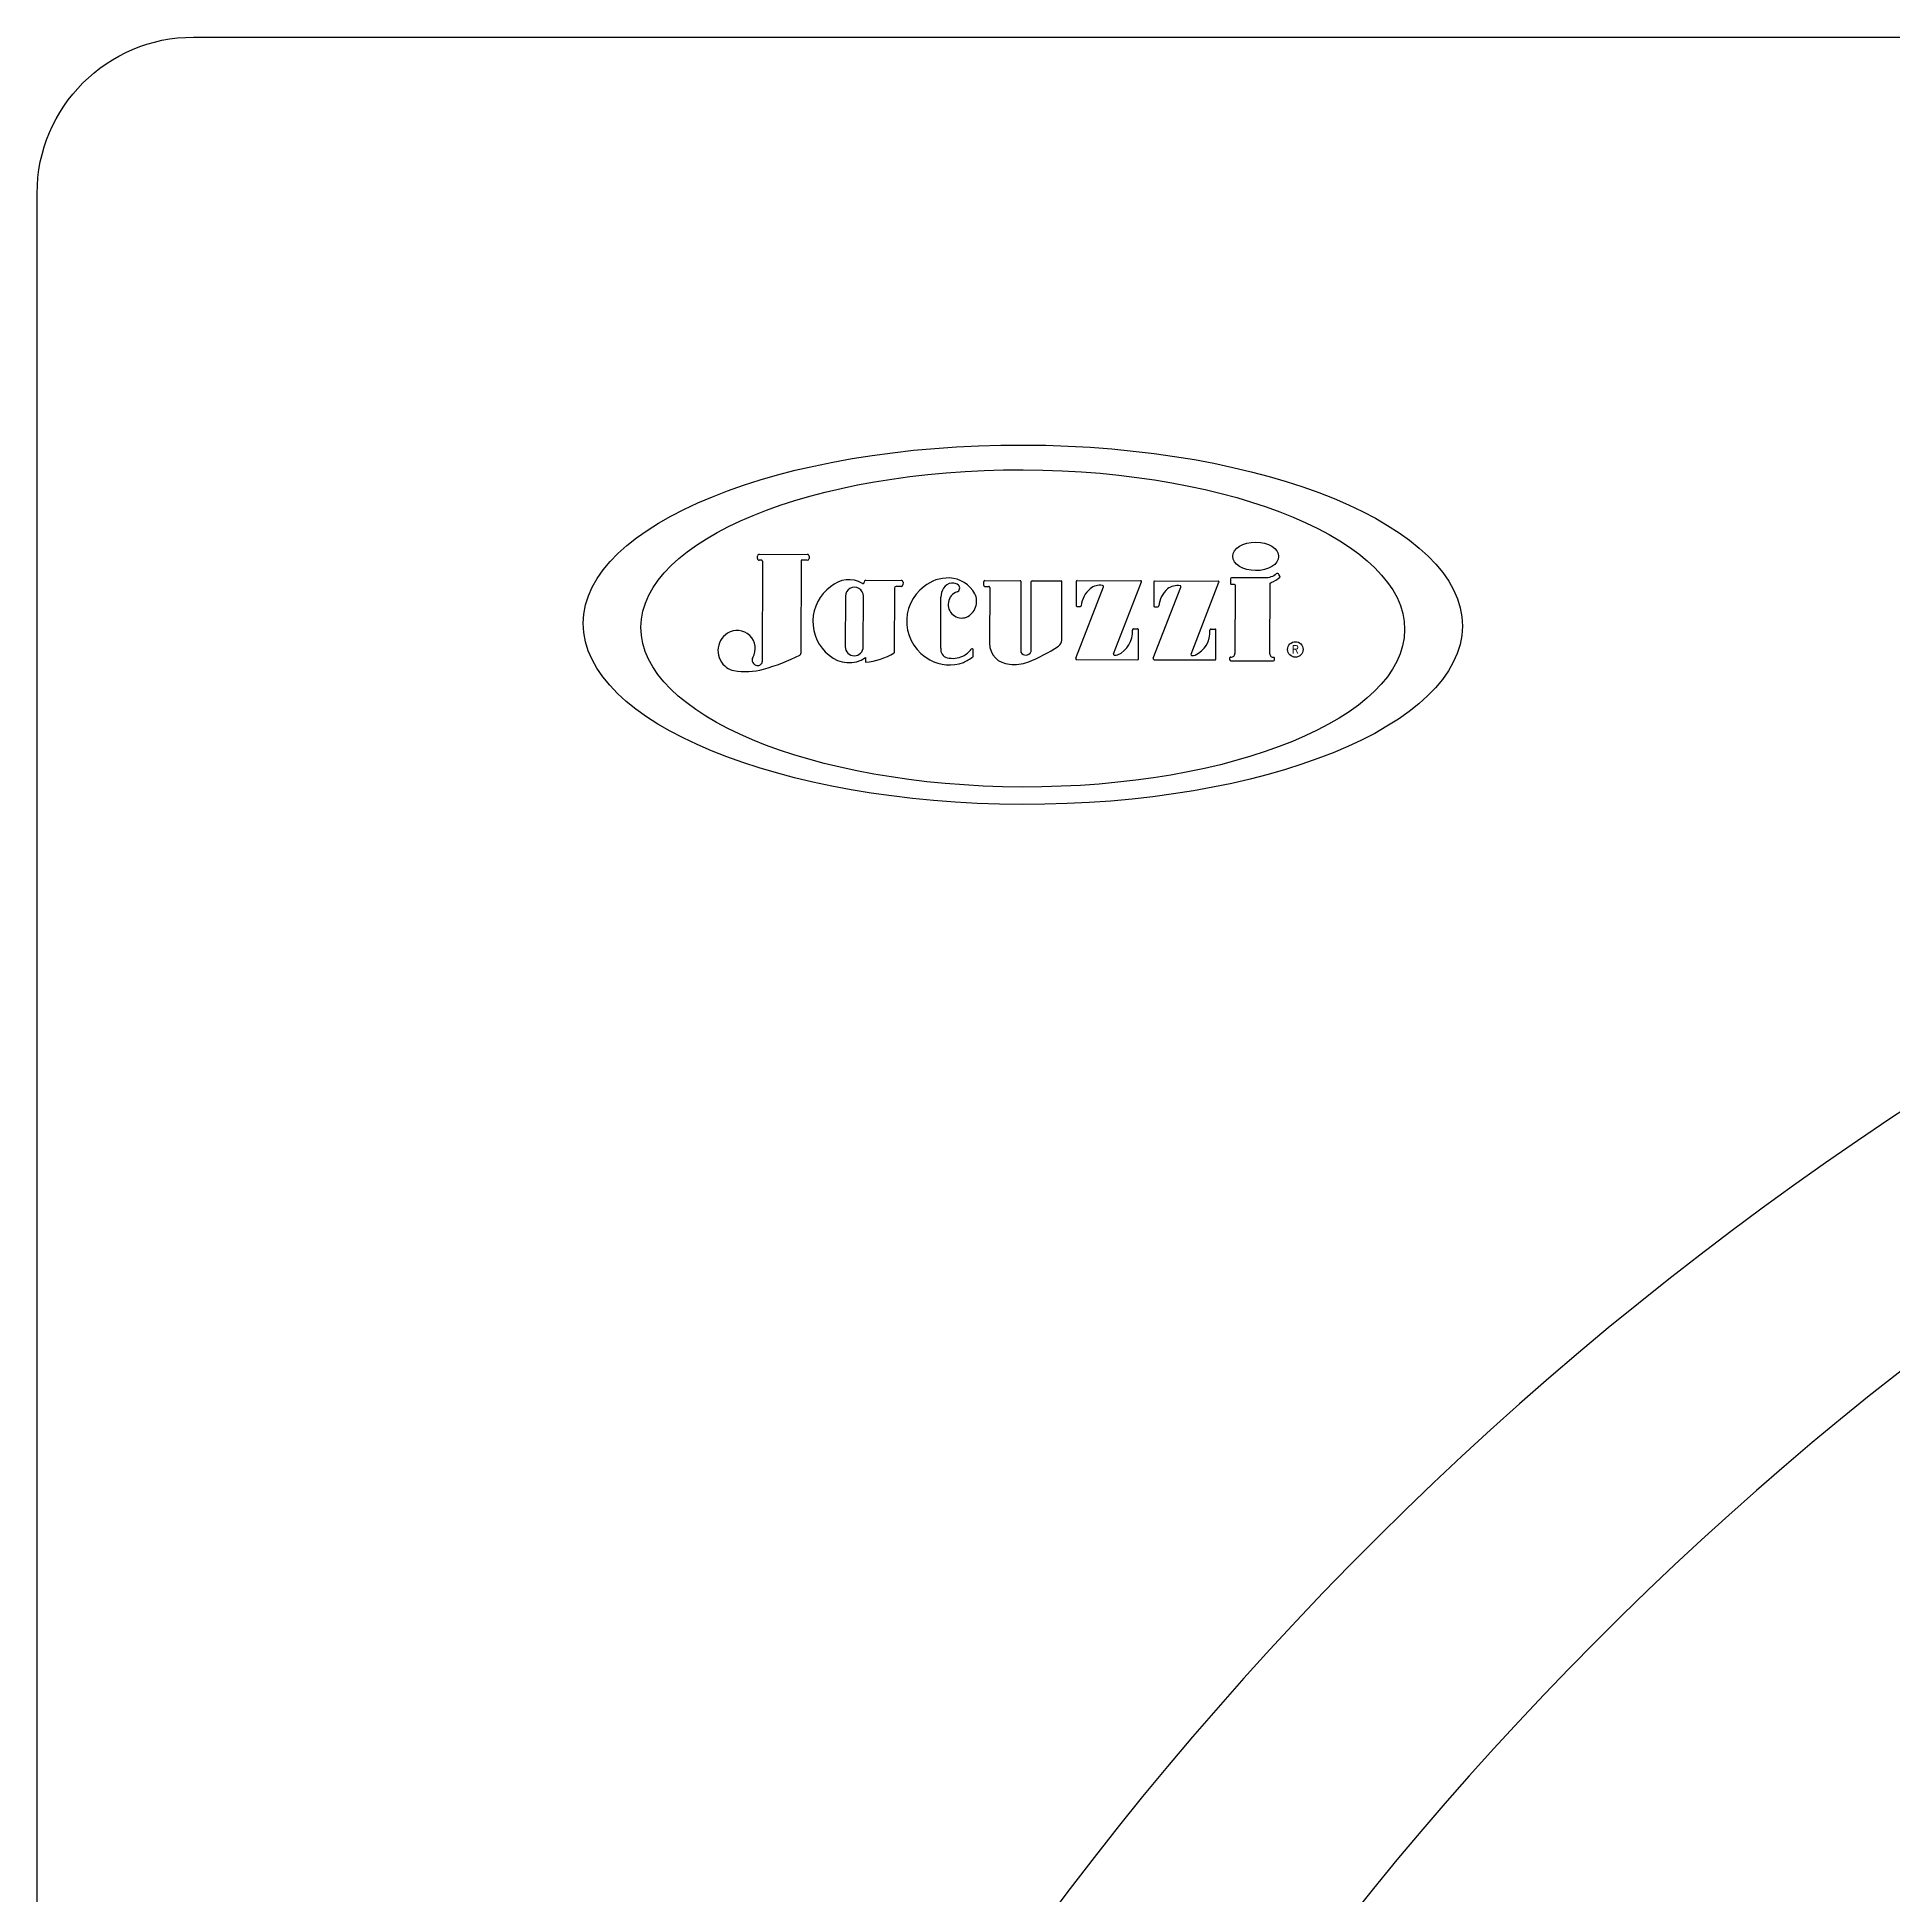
# Model space of a CAD drawing. Header units: millimetres. Extents: x -1245.21 to -1243.69, y 2253.6 to 2254.73.
# Drawn here: x -1245.2115 to -1245.0215, y 2254.3813 to 2254.5714 of the extents above; entities that cross this region are included whole.
import ezdxf
from ezdxf.enums import TextEntityAlignment as Align

# ---------------------------------------------------------------- set-up
doc = ezdxf.new("R2010")
doc.units = ezdxf.units.MM
doc.layers.add('jacuzzi', color=1, linetype='Continuous')
doc.styles.add('ROMANS', font='romans', dxfattribs={"height": 4})

msp = doc.modelspace()

# ---------------------------------------------------------------- linework, layer by layer
at = {"layer": 'jacuzzi'}
for p, q in [((-1245.137769774683, 2254.518079645754), (-1245.137769028713, 2254.518317521077)), ((-1245.137393975598, 2254.517895843718), (-1245.137587725633, 2254.517896451312)), ((-1245.137585834271, 2254.518499570127), (-1245.132655148344, 2254.518484107651)), ((-1245.133291871051, 2254.517882979646), (-1245.133321815382, 2254.508334309297)), ((-1245.132657039706, 2254.517880988835), (-1245.133291871051, 2254.517882979646)), ((-1245.132473099294, 2254.518300913208), (-1245.132473845264, 2254.518063037886)), ((-1245.137243820053, 2254.507542424918), (-1245.137211926548, 2254.517712649275)), ((-1245.126846830311, 2254.515585667937), (-1245.126846600263, 2254.515659025869)), ((-1245.12666340582, 2254.51584107492), (-1245.12304246757, 2254.515829719771)), ((-1245.123735794534, 2254.515022013582), (-1245.123756553103, 2254.508402505911)), ((-1245.123044434609, 2254.515202469042), (-1245.123552600092, 2254.515204062634)), ((-1245.122860418521, 2254.515646525328), (-1245.122861240167, 2254.515384518092)), ((-1245.118994731207, 2254.508880076422), (-1245.118978367238, 2254.514098230708)), ((-1245.114587393639, 2254.515290420989), (-1245.114586071929, 2254.515711889007)), ((-1245.114496369114, 2254.515198823767), (-1245.114075694333, 2254.515197504545)), ((-1245.114494474708, 2254.515802913532), (-1245.110878369602, 2254.515791573539)), ((-1245.113984669808, 2254.515105907323), (-1245.114002587945, 2254.509392158618)), ((-1245.109637633762, 2254.515787682631), (-1245.106685284556, 2254.515778424156)), ((-1245.105169448965, 2254.5078792618), (-1245.102342372316, 2254.515149040235)), ((-1245.105119981394, 2254.515714046265), (-1245.105127720279, 2254.513246265203)), ((-1245.105028384173, 2254.515805070791), (-1245.09853172771, 2254.515784697479)), ((-1245.101305003761, 2254.508310756564), (-1245.098446911245, 2254.515660291763)), ((-1245.097239057406, 2254.50785439234), (-1245.094411980757, 2254.515124170775)), ((-1245.097189589836, 2254.515689176805), (-1245.09719732872, 2254.513221395744)), ((-1245.097097992614, 2254.515780201331), (-1245.090601336152, 2254.515759828019)), ((-1245.093374612202, 2254.508285887103), (-1245.090516519686, 2254.515635422303)), ((-1245.105036695754, 2254.513154667983), (-1245.104700164013, 2254.51315361263)), ((-1245.097106304195, 2254.513129798523), (-1245.096769772454, 2254.51312874317)), ((-1245.099255362175, 2254.510860489131), (-1245.098840965124, 2254.510859189594)), ((-1245.098759434971, 2254.507740019984), (-1245.098749940598, 2254.510767592373)), ((-1245.091324970615, 2254.510835619671), (-1245.090910573565, 2254.510834320135)), ((-1245.090829043412, 2254.507715150524), (-1245.090819549039, 2254.510742722913)), ((-1245.115671940291, 2254.508097475421), (-1245.115669966633, 2254.508726836916)), ((-1245.126691734446, 2254.5079211539), (-1245.126693218362, 2254.507447961683)), ((-1245.105063791402, 2254.507724287117), (-1245.098850857179, 2254.50770480355)), ((-1245.097133399843, 2254.507699417658), (-1245.09092046562, 2254.50767993409)), ((-1245.089399656982, 2254.507692065178), (-1245.089399049227, 2254.507885866548)), ((-1245.089308632457, 2254.507600467957), (-1245.0849212315, 2254.507586709205)), ((-1245.084829634279, 2254.507677733729), (-1245.084829064161, 2254.507859533419))]:
    msp.add_line(p, q, dxfattribs=at)
at = {"layer": 'jacuzzi', "color": 3}
msp.add_lwpolyline([(-1245.19549656852, 2254.571431441712), (-1243.70249656852, 2254.571431441712, -0.4142135623730981), (-1243.68649656852, 2254.555431441712), (-1243.68649656852, 2253.777431441712, -0.4142135623730981), (-1243.70249656852, 2253.761431441712), (-1245.19549656852, 2253.761431441712, -0.4142135623730929), (-1245.21149656852, 2253.777431441712), (-1245.21149656852, 2254.555431441712, -0.4142135623730929)], format="xyb", close=True, dxfattribs=at)
at = {"layer": 'jacuzzi'}
for points in [[(-1245.085757867271, 2254.516079490407), (-1245.08924858477, 2254.516090437188, 0.414213562373095), (-1245.089340181991, 2254.515999412663), (-1245.089341699856, 2254.515515394734, 0.4142135623730986), (-1245.089250675331, 2254.515423797513), (-1245.08894798611, 2254.515422848289, -0.4142135623730951), (-1245.088856961585, 2254.515331251068), (-1245.08887889678, 2254.508336540131)], [(-1245.085312945596, 2254.508316703208), (-1245.08529058635, 2254.51544663606, -0.3094083360235544), (-1245.085173560385, 2254.515616498758, 0.09070134790707648), (-1245.084289902231, 2254.51615621537, 0.3650174520151336), (-1245.084273298792, 2254.516272683866), (-1245.084377230017, 2254.516439056009, 0.4518071014289208), (-1245.084647656143, 2254.51648372661, -0.1780066821811962), (-1245.085817045124, 2254.516079675987)], [(-1245.110787345077, 2254.515699976319), (-1245.110809751425, 2254.508555023438, 0.1354836439385169), (-1245.110784185887, 2254.508461260733, 0.5973092542928814), (-1245.109769904448, 2254.508503478972, 0.1127702397822963), (-1245.109751540064, 2254.508582721995), (-1245.109729230983, 2254.515696658106)], [(-1245.110079199678, 2254.50746644168, 0.06297410020895881), (-1245.106956461441, 2254.509105362611, 0.2578294972287946), (-1245.106612963557, 2254.509722632896), (-1245.106594260031, 2254.515686826935)]]:
    msp.add_lwpolyline(points, format="xyb", dxfattribs=at)
msp.add_lwpolyline([(-1245.126921308873, 2254.509033833485), (-1245.126905109414, 2254.514199529126, 1.000000000000098), (-1245.128756114916, 2254.514205333822), (-1245.128772314376, 2254.509039638181, 0.999999999999902)], format="xyb", close=True, dxfattribs=at)
msp.add_circle((-1245.082693941254, 2254.508754227541), 0.0007946180292506851, dxfattribs=at)
for centre, radius, start, end in [((-1245.137587152936, 2254.518079073058), 0.000182622644186783, 179.820322817572, 269.8203228175842), ((-1245.137586406967, 2254.518316948381), 0.0001826226441867894, 89.82032281758426, 179.820322817572), ((-1245.137394548294, 2254.517713221971), 0.000182622644186783, 359.820322817572, 89.82032281758426), ((-1245.13265646701, 2254.518063610582), 0.0001826226441867894, 269.8203228175842, 359.820322817572), ((-1245.13265572104, 2254.518301485904), 0.000182622644186783, 359.820322817572, 89.82032281758426), ((-1244.831939194619, 2254.174256602472), 0.3436279779270278, 91.42449994491854, 178.2650546316922), ((-1245.118214661376, 2254.512092806075), 0.003981152496572146, 88.41994109090078, 128.7730353045344), ((-1245.118252583129, 2254.512914554789), 0.003161342101924816, 29.34751805253723, 87.3221828360565), ((-1245.127679527306, 2254.511614115982), 0.004407590457404451, 126.1236277505751, 231.3059627278199), ((-1245.128403860152, 2254.513099996042), 0.002795535711643534, 59.74338524169212, 132.0964155279656), ((-1245.126938141183, 2254.515585954285), 9.131132209338024e-05, 231.2756311026559, 359.820322817572), ((-1245.126663978516, 2254.515658453173), 0.000182622644186783, 89.82032281758426, 179.820322817572), ((-1245.123553172788, 2254.515021440886), 0.0001826226441867823, 89.82032281758426, 179.820322817572), ((-1245.123043861913, 2254.515385090788), 0.0001826226441867823, 269.8203228175842, 359.820322817572), ((-1245.123043040267, 2254.515647098024), 0.0001826226441867823, 359.820322817572, 89.82032281758426), ((-1245.118027842185, 2254.511633961521), 0.004458128184610031, 126.951666343798, 242.0874401287121), ((-1245.117012194962, 2254.514058169259), 0.001966580366755644, 150.2576105352126, 178.8327399443667), ((-1245.117749770125, 2254.51440542148), 0.00115569363335852, 96.93231407238156, 147.0629485400515), ((-1245.116857484467, 2254.513353971315), 0.001380457022706226, 110.1036357914021, 290.5546212026532), ((-1245.117784590795, 2254.514583153135), 0.0009751467483098054, 50.60130510326613, 96.16173550230043), ((-1245.117467205038, 2254.515046428553), 0.0004185558594896805, 288.849848701668, 43.90758320448937), ((-1245.117104833718, 2254.513689176889), 0.001784805878546998, 294.2138994469995, 25.72750186532928), ((-1245.114496082766, 2254.51529013464), 9.131132209339115e-05, 179.820322817572, 269.8203228175842), ((-1245.114494761056, 2254.515711602658), 9.131132209339115e-05, 89.82032281758426, 179.820322817572), ((-1245.114075980681, 2254.515106193671), 9.131132209339115e-05, 359.820322817572, 89.82032281758426), ((-1245.11087865595, 2254.515700262666), 9.131132209339115e-05, 359.820322817572, 89.82032281758426), ((-1245.10963792011, 2254.515696371758), 9.131132209339115e-05, 89.82032281758426, 179.820322817572), ((-1245.106685570905, 2254.515687113283), 9.131132209339115e-05, 359.820322817572, 89.82032281758426), ((-1245.105028670522, 2254.515713759918), 9.131132209339115e-05, 89.82032281758426, 179.820322817572), ((-1245.10205435088, 2254.513007846062), 0.002564817003392405, 129.9776532812077, 174.8791487961792), ((-1245.102701725342, 2254.51373000998), 0.001595818341342114, 80.15776979200689, 128.8251511750795), ((-1245.102448386589, 2254.515190267141), 0.0001137483352586754, 338.7499012115894, 80.15776979200689), ((-1245.098532014058, 2254.515693386606), 9.131132209339115e-05, 338.7499012115894, 89.82032281758426), ((-1245.097098278962, 2254.515688890457), 9.131132209339115e-05, 89.82032281758426, 179.820322817572), ((-1245.094123959321, 2254.512982976602), 0.002564817003392405, 129.9776532812077, 174.8791487961792), ((-1245.094771333783, 2254.51370514052), 0.001595818341342114, 80.15776979200689, 128.8251511750795), ((-1245.094517995029, 2254.515165397681), 0.0001137483352586754, 338.7499012115894, 80.15776979200689), ((-1245.0906016225, 2254.515668517146), 9.131132209339115e-05, 338.7499012115894, 89.82032281758426), ((-1245.105036409406, 2254.513245978856), 9.131132209339115e-05, 179.820322817572, 269.8203228175842), ((-1245.104699877665, 2254.513244923503), 9.131132209339115e-05, 269.8203228175842, 354.8791487961792), ((-1245.097106017847, 2254.513221109396), 9.131132209339115e-05, 179.820322817572, 269.8203228175842), ((-1245.096769486106, 2254.513220054042), 9.131132209339115e-05, 269.8203228175842, 354.8791487961792), ((-1245.139689184429, 2254.508630546113), 0.002112440750216496, 122.8006286452728, 234.6291751875838), ((-1245.139828465978, 2254.508861937462), 0.001842509620438504, 329.2085119738833, 123.0579270377018), ((-1245.101982485877, 2254.510575305424), 0.002618402559325508, 294.6478573932167, 3.597536439860278), ((-1245.099255718884, 2254.510746741354), 0.0001137483352586754, 89.82032281758426, 183.5975364398603), ((-1245.098841251471, 2254.51076787872), 9.131132209339115e-05, 359.820322817572, 89.82032281758426), ((-1245.094052094318, 2254.510550435964), 0.002618402559325508, 294.6478573932167, 3.597536439860278), ((-1245.091325327325, 2254.510721871895), 0.0001137483352586754, 89.82032281758426, 183.5975364398603), ((-1245.090910859912, 2254.510743009261), 9.131132209339115e-05, 359.820322817572, 89.82032281758426), ((-1245.133504437129, 2254.508334881993), 0.0001826226441868217, 298.6434766755759, 359.820322817572), ((-1245.127489682547, 2254.514892904784), 0.007487424988959309, 276.1063100237596, 299.9065313162075), ((-1245.118073228586, 2254.508781184361), 0.0009267937851395931, 173.8746836137057, 252.3592033389345), ((-1245.11766727608, 2254.510061880236), 0.002194756140789818, 295.0906798666817, 324.6787187835772), ((-1245.115783714409, 2254.508727193625), 0.0001137483352586754, 359.820322817572, 144.6787187835772), ((-1245.111860108472, 2254.509385439869), 0.002142490008142494, 179.820322817572, 267.7435662533416), ((-1245.101198989489, 2254.508269529657), 0.0001137483352586754, 158.7499012115894, 273.8946430871592), ((-1245.089244140272, 2254.508337685524), 0.0003652452883735646, 261.9926899191204, 359.820322817572), ((-1245.084947702104, 2254.508315557815), 0.0003652452883735646, 179.820322817572, 273.4314740731055), ((-1245.139858483865, 2254.508392061578), 0.001819973364138806, 234.6291751875838, 259.995725936186), ((-1245.138973261438, 2254.513410218429), 0.006915610411827543, 259.995725936186, 285.2386548782358), ((-1245.137854828321, 2254.507685810659), 0.0004549933410347014, 149.2085119738834, 195.5954864982057), ((-1245.137653767915, 2254.507741930659), 0.0006637389789245983, 195.5954864982057, 245.9485749474098), ((-1245.13773884354, 2254.507551308312), 0.0004549933410347014, 245.9485749474098, 297.0232522744863), ((-1245.137807181152, 2254.507685293976), 0.0006054000811982167, 297.0232522744863, 316.349253203892), ((-1245.137803588646, 2254.507631438024), 0.0005668017380944087, 320.0402646759667, 350.9646091663611), ((-1245.142558356782, 2254.526378257112), 0.0203700546374244, 285.3807540211669, 296.6647701186943), ((-1245.128401043302, 2254.510450462868), 0.003052726751952655, 228.2201868161475, 304.0508564608187), ((-1245.118077456685, 2254.511447211976), 0.004270101185203257, 241.5026866279682, 289.1635868601099), ((-1245.117819471688, 2254.510501867759), 0.002658211280143117, 258.397518317714, 294.0399899296979), ((-1245.118637063661, 2254.511653912077), 0.004671822420879875, 294.8234027371993, 308.729269711656), ((-1245.115785688067, 2254.508097832129), 0.0001137483352586769, 308.9514860836063, 359.820322817572), ((-1245.11149656852, 2254.511431441712), 0.004210719616543795, 263.8938980102988, 289.6704494722733), ((-1245.105063434693, 2254.507838034893), 0.0001137483352586754, 158.7499012115894, 269.8203228175842), ((-1245.101356526804, 2254.510583558662), 0.002433133650167974, 273.8946430871592, 281.0421278521555), ((-1245.098850570832, 2254.507796114422), 9.131132209339115e-05, 269.8203228175842, 359.820322817572), ((-1245.097133043133, 2254.507813165433), 0.0001137483352586754, 158.7499012115894, 269.8203228175842), ((-1245.09326859793, 2254.508244660197), 0.0001137483352586754, 158.7499012115894, 273.8946430871592), ((-1245.093426135244, 2254.510558689202), 0.002433133650167974, 273.8946430871592, 281.0421278521555), ((-1245.090920179272, 2254.507771244963), 9.131132209339115e-05, 269.8203228175842, 359.820322817572), ((-1245.089308346109, 2254.507691778829), 9.131132209339115e-05, 179.820322817572, 269.8203228175842), ((-1245.089307738354, 2254.507885580201), 9.131132209339115e-05, 81.99268991912047, 179.820322817572), ((-1245.084920375034, 2254.507859819767), 9.131132209339115e-05, 359.820322817572, 93.43147407310552), ((-1245.084920945152, 2254.507678020077), 9.131132209339115e-05, 269.8203228175842, 359.820322817572), ((-1244.813890066021, 2254.17033048604), 0.3358266898602589, 88.66526804816125, 172.6318024997952), ((-1244.836174503724, 2254.168596825693), 0.2807158865882591, 92.3611157282654, 180.4419721140996)]:
    msp.add_arc(centre, radius, start, end, dxfattribs=at)
for centre, major_axis, ratio in [((-1245.110597748534, 2254.511287777478), (-0.04499977872977199, 0.000141117898152289), 0.4087758624858927), ((-1245.11059894165, 2254.510907315506), (-0.03909359311854546, 0.0001225962848670653), 0.4152232476980267), ((-1245.086756737966, 2254.518284269581), (-0.002350066811896338, 7.369735993676266e-06), 0.6218033982988022)]:
    msp.add_ellipse(centre, major_axis=major_axis, ratio=ratio, dxfattribs=at)

# ---------------------------------------------------------------- texts
at = {"layer": 'jacuzzi', "style": 'ROMANS'}
msp.add_text('R', height=0.0007962383468107272, rotation=359.820322817572, dxfattribs=at).set_placement((-1245.082693941254, 2254.508754227541), align=Align.MIDDLE_CENTER)

doc.saveas('drawing.dxf')
